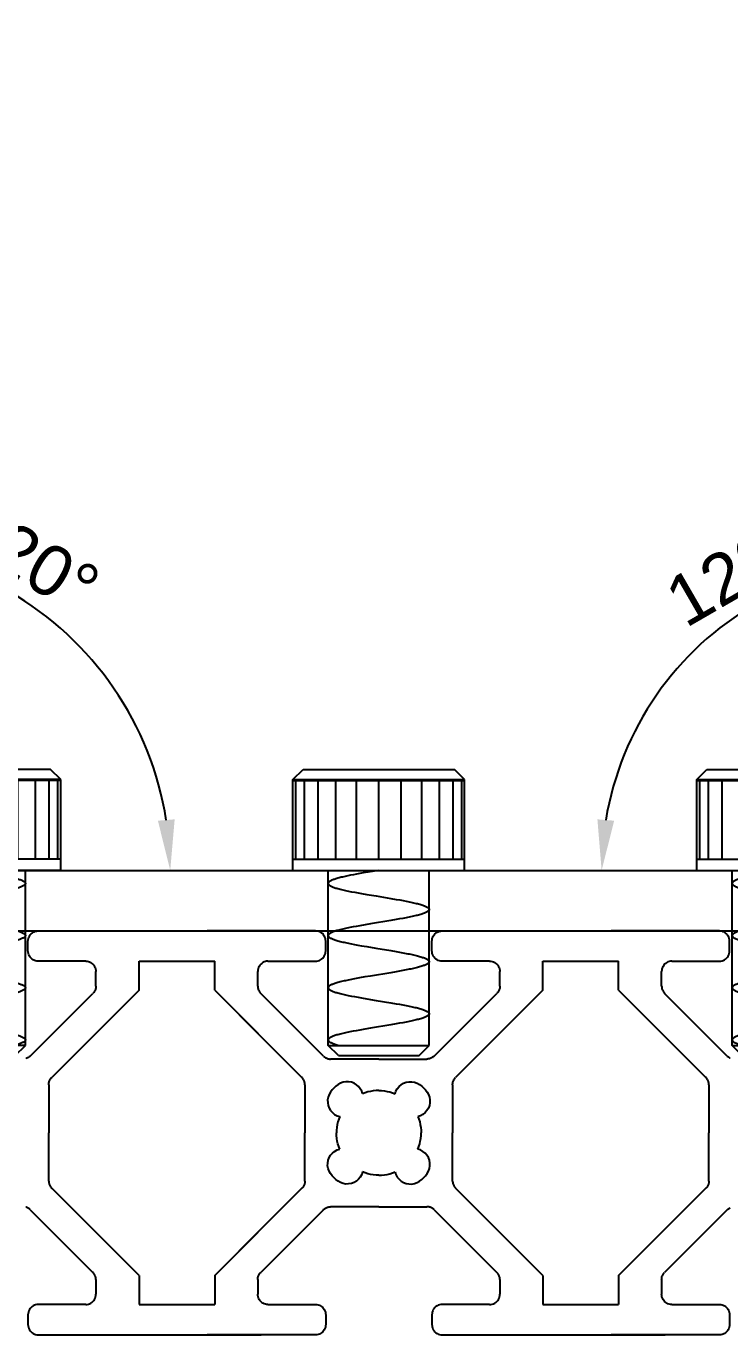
# Model space of a CAD drawing. Header units: millimetres. Extents: x 278 to 1158, y 380 to 680.
# Drawn here: x 894.9 to 929.8, y 573.2 to 638 of the extents above; entities that cross this region are included whole.
import ezdxf

# ---------------------------------------------------------------- set-up
doc = ezdxf.new("R2010")
doc.units = ezdxf.units.MM
doc.layers.add('outline', color=6, linetype='Continuous')
doc.layers.add('paliglinija', color=3, linetype='Continuous')
doc.styles.get("Standard").update_dxf_attribs({"font": 'Arial.ttf'})
doc.dimstyles.new('ISO-25', dxfattribs={"dimtxt": 2.5, "dimasz": 2.5, "dimexe": 1.25, "dimexo": 0.625, "dimtad": 1, "dimtxsty": 'Standard', "dimcen": 2.5, "dimadec": 0, "dimazin": 0, "dimtfac": 1, "dimtmove": 0, "dimatfit": 3, "dimfxl": 1, "dimarcsym": 0})

# ---------------------------------------------------------------- blocks, each defined once
blk = doc.blocks.new('m5_bolt')
for p, q in [((1149.36, 435.005), (1149.86, 435.505)), ((1157.36, 435.505), (1149.86, 435.505)), ((1157.86, 435.005), (1157.36, 435.505)), ((1157.86, 435.005), (1149.36, 435.005)), ((1149.36, 430.505), (1149.36, 435.005)), ((1157.86, 430.505), (1157.86, 435.005)), ((1157.86, 430.505), (1149.36, 430.505)), ((1151.11, 421.839), (1151.11, 430.505)), ((1156.11, 421.839), (1156.11, 430.505)), ((1151.61, 421.339), (1151.11, 421.839)), ((1156.11, 421.839), (1151.11, 421.839)), ((1155.61, 421.339), (1151.61, 421.339)), ((1155.61, 421.339), (1156.11, 421.839))]:
    blk.add_line(p, q)
at = {"color": 40}
for p, q in [((1157.86, 434.955), (1149.36, 434.955)), ((1149.505, 431.055), (1149.505, 434.955)), ((1149.93, 431.055), (1149.93, 434.955)), ((1150.605, 431.055), (1150.605, 434.955)), ((1151.485, 431.055), (1151.485, 434.955)), ((1152.51, 431.055), (1152.51, 434.955)), ((1153.61, 431.055), (1153.61, 434.955)), ((1154.71, 431.055), (1154.71, 434.955)), ((1155.735, 431.055), (1155.735, 434.955)), ((1156.615, 431.055), (1156.615, 434.955)), ((1157.291, 431.055), (1157.291, 434.955)), ((1157.715, 431.055), (1157.715, 434.955)), ((1157.86, 431.055), (1149.36, 431.055)), ((1153.61, 430.505), (1154.131, 430.419)), ((1154.131, 430.419), (1154.383, 430.376)), ((1154.383, 430.376), (1154.547, 430.347)), ((1154.547, 430.347), (1154.706, 430.319)), ((1154.706, 430.319), (1154.859, 430.29)), ((1152.41, 429.008), (1152.251, 428.977)), ((1152.575, 429.038), (1152.41, 429.008)), ((1152.746, 429.069), (1152.575, 429.038)), ((1153.012, 429.114), (1152.746, 429.069)), ((1154.467, 429.358), (1154.204, 429.312)), ((1154.637, 429.388), (1154.467, 429.358)), ((1154.802, 429.418), (1154.637, 429.388)), ((1154.961, 429.448), (1154.802, 429.418)), ((1152.416, 428.127), (1152.581, 428.097)), ((1152.581, 428.097), (1152.751, 428.066)), ((1152.751, 428.066), (1153.015, 428.021)), ((1153.015, 428.021), (1154.023, 427.854)), ((1154.023, 427.854), (1154.293, 427.808)), ((1154.293, 427.808), (1154.555, 427.763)), ((1154.555, 427.763), (1154.723, 427.732)), ((1152.413, 426.425), (1152.253, 426.395)), ((1152.579, 426.456), (1152.413, 426.425)), ((1152.75, 426.486), (1152.579, 426.456)), ((1153.016, 426.532), (1152.75, 426.486)), ((1154.472, 426.775), (1154.207, 426.73)), ((1154.642, 426.806), (1154.472, 426.775)), ((1154.808, 426.836), (1154.642, 426.806)), ((1154.966, 426.866), (1154.808, 426.836)), ((1152.413, 425.544), (1152.578, 425.514)), ((1152.578, 425.514), (1152.749, 425.484)), ((1152.749, 425.484), (1153.013, 425.438)), ((1153.013, 425.438), (1154.026, 425.27)), ((1154.026, 425.27), (1154.297, 425.225)), ((1154.297, 425.225), (1154.561, 425.179)), ((1154.561, 425.179), (1154.729, 425.148)), ((1152.414, 423.842), (1152.255, 423.812)), ((1152.58, 423.873), (1152.414, 423.842)), ((1152.75, 423.903), (1152.58, 423.873)), ((1153.014, 423.948), (1152.75, 423.903)), ((1153.744, 424.069), (1153.014, 423.948)), ((1154.201, 424.145), (1153.744, 424.069)), ((1154.467, 424.191), (1154.201, 424.145)), ((1154.639, 424.222), (1154.467, 424.191)), ((1154.806, 424.252), (1154.639, 424.222)), ((1154.966, 424.283), (1154.806, 424.252)), ((1152.413, 422.961), (1152.579, 422.931)), ((1152.579, 422.931), (1152.75, 422.9)), ((1152.75, 422.9), (1153.016, 422.854)), ((1153.016, 422.854), (1154.024, 422.687)), ((1154.024, 422.687), (1154.294, 422.642)), ((1154.294, 422.642), (1154.556, 422.596)), ((1154.556, 422.596), (1154.724, 422.566))]:
    blk.add_line(p, q, dxfattribs=at)
for points in [[(1154.859, 430.29), (1155.007, 430.262), (1155.078, 430.247), (1155.148, 430.233), (1155.215, 430.219), (1155.281, 430.204), (1155.345, 430.19), (1155.407, 430.176), (1155.467, 430.161), (1155.524, 430.147), (1155.58, 430.132), (1155.632, 430.118), (1155.683, 430.104), (1155.73, 430.089), (1155.775, 430.075), (1155.818, 430.06), (1155.857, 430.046), (1155.894, 430.032), (1155.928, 430.017), (1155.96, 430.003), (1155.988, 429.989), (1156.013, 429.974), (1156.036, 429.96), (1156.056, 429.946), (1156.072, 429.931), (1156.086, 429.917), (1156.097, 429.903), (1156.104, 429.888), (1156.109, 429.874), (1156.11, 429.86)], [(1156.11, 429.86), (1156.109, 429.844), (1156.103, 429.829), (1156.095, 429.814), (1156.083, 429.799), (1156.068, 429.784), (1156.049, 429.768), (1156.027, 429.753), (1156.002, 429.738), (1155.973, 429.723), (1155.942, 429.708), (1155.906, 429.692), (1155.868, 429.677), (1155.827, 429.662), (1155.782, 429.647), (1155.735, 429.631), (1155.685, 429.616), (1155.631, 429.601), (1155.575, 429.586), (1155.517, 429.57), (1155.455, 429.555), (1155.391, 429.54), (1155.325, 429.525), (1155.257, 429.509), (1155.186, 429.494), (1155.113, 429.479), (1155.038, 429.464), (1154.961, 429.448)], [(1154.204, 429.312), (1153.748, 429.236), (1153.012, 429.114)], [(1152.251, 428.977), (1152.175, 428.962), (1152.1, 428.947), (1152.028, 428.932), (1151.958, 428.917), (1151.89, 428.902), (1151.824, 428.886), (1151.761, 428.871), (1151.7, 428.856), (1151.642, 428.841), (1151.586, 428.826), (1151.533, 428.811), (1151.484, 428.795), (1151.437, 428.78), (1151.392, 428.765), (1151.351, 428.75), (1151.313, 428.735), (1151.279, 428.72), (1151.247, 428.704), (1151.218, 428.689), (1151.193, 428.674), (1151.171, 428.659), (1151.153, 428.644), (1151.137, 428.629), (1151.126, 428.613), (1151.117, 428.598), (1151.112, 428.583), (1151.11, 428.568)], [(1151.11, 428.568), (1151.112, 428.553), (1151.117, 428.538), (1151.125, 428.523), (1151.137, 428.508), (1151.152, 428.492), (1151.171, 428.477), (1151.193, 428.462), (1151.219, 428.447), (1151.247, 428.431), (1151.279, 428.416), (1151.315, 428.401), (1151.353, 428.385), (1151.394, 428.37), (1151.439, 428.355), (1151.486, 428.339), (1151.537, 428.324), (1151.59, 428.309), (1151.646, 428.294), (1151.705, 428.278), (1151.767, 428.263), (1151.83, 428.248), (1151.896, 428.233), (1151.965, 428.217), (1152.035, 428.202), (1152.108, 428.187), (1152.182, 428.172), (1152.259, 428.157), (1152.416, 428.127)], [(1154.723, 427.732), (1154.885, 427.702), (1154.963, 427.687), (1155.04, 427.672), (1155.115, 427.657), (1155.187, 427.641), (1155.258, 427.626), (1155.327, 427.611), (1155.393, 427.596), (1155.456, 427.581), (1155.517, 427.565), (1155.576, 427.55), (1155.632, 427.535), (1155.685, 427.52), (1155.735, 427.505), (1155.782, 427.489), (1155.826, 427.474), (1155.867, 427.459), (1155.905, 427.444), (1155.94, 427.429), (1155.972, 427.414), (1156.001, 427.398), (1156.026, 427.383), (1156.049, 427.368), (1156.067, 427.353), (1156.083, 427.337), (1156.095, 427.322), (1156.103, 427.307), (1156.109, 427.292), (1156.11, 427.276)], [(1156.11, 427.276), (1156.109, 427.261), (1156.103, 427.246), (1156.095, 427.231), (1156.083, 427.216), (1156.068, 427.2), (1156.049, 427.185), (1156.027, 427.17), (1156.002, 427.155), (1155.974, 427.14), (1155.942, 427.125), (1155.907, 427.11), (1155.869, 427.094), (1155.828, 427.079), (1155.784, 427.064), (1155.736, 427.049), (1155.686, 427.033), (1155.633, 427.018), (1155.578, 427.003), (1155.519, 426.988), (1155.458, 426.973), (1155.395, 426.957), (1155.329, 426.942), (1155.26, 426.927), (1155.19, 426.912), (1155.117, 426.897), (1155.043, 426.881), (1154.966, 426.866)], [(1152.253, 426.395), (1152.176, 426.379), (1152.102, 426.364), (1152.029, 426.349), (1151.959, 426.334), (1151.89, 426.319), (1151.825, 426.304), (1151.762, 426.288), (1151.701, 426.273), (1151.643, 426.258), (1151.588, 426.243), (1151.536, 426.228), (1151.486, 426.213), (1151.439, 426.198), (1151.395, 426.183), (1151.353, 426.168), (1151.315, 426.152), (1151.28, 426.137), (1151.248, 426.122), (1151.219, 426.107), (1151.194, 426.091), (1151.172, 426.076), (1151.153, 426.061), (1151.138, 426.046), (1151.126, 426.03), (1151.117, 426.015), (1151.112, 426), (1151.11, 425.985)], [(1154.207, 426.73), (1153.751, 426.654), (1153.016, 426.532)], [(1151.11, 425.985), (1151.112, 425.97), (1151.117, 425.954), (1151.126, 425.939), (1151.138, 425.924), (1151.153, 425.909), (1151.172, 425.893), (1151.194, 425.878), (1151.219, 425.863), (1151.248, 425.848), (1151.279, 425.833), (1151.314, 425.818), (1151.352, 425.802), (1151.393, 425.787), (1151.438, 425.772), (1151.485, 425.757), (1151.535, 425.742), (1151.588, 425.726), (1151.643, 425.711), (1151.701, 425.696), (1151.762, 425.681), (1151.826, 425.666), (1151.892, 425.651), (1151.96, 425.635), (1152.03, 425.62), (1152.103, 425.605), (1152.178, 425.59), (1152.254, 425.575), (1152.413, 425.544)], [(1154.729, 425.148), (1154.892, 425.118), (1154.97, 425.103), (1155.046, 425.087), (1155.121, 425.072), (1155.193, 425.057), (1155.263, 425.042), (1155.331, 425.027), (1155.396, 425.012), (1155.459, 424.997), (1155.52, 424.982), (1155.578, 424.967), (1155.633, 424.951), (1155.686, 424.936), (1155.736, 424.921), (1155.783, 424.906), (1155.827, 424.891), (1155.868, 424.875), (1155.907, 424.86), (1155.942, 424.845), (1155.973, 424.83), (1156.002, 424.815), (1156.027, 424.799), (1156.049, 424.784), (1156.068, 424.769), (1156.083, 424.754), (1156.095, 424.739), (1156.103, 424.724), (1156.109, 424.708), (1156.11, 424.693)], [(1156.11, 424.693), (1156.109, 424.678), (1156.103, 424.663), (1156.095, 424.648), (1156.083, 424.633), (1156.068, 424.617), (1156.049, 424.602), (1156.027, 424.587), (1156.002, 424.572), (1155.973, 424.557), (1155.942, 424.541), (1155.907, 424.526), (1155.869, 424.511), (1155.828, 424.496), (1155.783, 424.481), (1155.736, 424.465), (1155.687, 424.45), (1155.634, 424.435), (1155.579, 424.42), (1155.521, 424.405), (1155.46, 424.39), (1155.397, 424.375), (1155.331, 424.359), (1155.262, 424.344), (1155.192, 424.329), (1155.119, 424.314), (1155.043, 424.298), (1154.966, 424.283)], [(1152.255, 423.812), (1152.179, 423.797), (1152.104, 423.782), (1152.031, 423.766), (1151.961, 423.751), (1151.892, 423.736), (1151.826, 423.721), (1151.763, 423.706), (1151.702, 423.69), (1151.644, 423.675), (1151.588, 423.66), (1151.535, 423.645), (1151.485, 423.63), (1151.438, 423.614), (1151.394, 423.599), (1151.352, 423.584), (1151.314, 423.569), (1151.279, 423.554), (1151.248, 423.538), (1151.219, 423.523), (1151.194, 423.508), (1151.172, 423.493), (1151.153, 423.478), (1151.138, 423.463), (1151.126, 423.447), (1151.117, 423.432), (1151.112, 423.417), (1151.11, 423.402)], [(1151.11, 423.402), (1151.112, 423.386), (1151.117, 423.371), (1151.126, 423.356), (1151.137, 423.341), (1151.153, 423.326), (1151.171, 423.311), (1151.193, 423.295), (1151.218, 423.28), (1151.247, 423.265), (1151.279, 423.25), (1151.314, 423.235), (1151.352, 423.219), (1151.393, 423.204), (1151.438, 423.189), (1151.485, 423.174), (1151.535, 423.158), (1151.588, 423.143), (1151.644, 423.128), (1151.703, 423.113), (1151.764, 423.097), (1151.827, 423.082), (1151.893, 423.067), (1151.961, 423.052), (1152.032, 423.037), (1152.104, 423.022), (1152.178, 423.007), (1152.255, 422.991), (1152.413, 422.961)], [(1154.724, 422.566), (1154.886, 422.536), (1154.964, 422.521), (1155.041, 422.505), (1155.116, 422.49), (1155.188, 422.475), (1155.259, 422.46), (1155.328, 422.444), (1155.394, 422.429), (1155.458, 422.414), (1155.519, 422.399), (1155.578, 422.383), (1155.633, 422.368), (1155.687, 422.353), (1155.737, 422.338), (1155.784, 422.322), (1155.828, 422.307), (1155.87, 422.292), (1155.908, 422.277), (1155.943, 422.261), (1155.974, 422.246), (1156.003, 422.231), (1156.028, 422.216), (1156.05, 422.201), (1156.068, 422.185), (1156.084, 422.17), (1156.095, 422.155), (1156.104, 422.14), (1156.109, 422.125), (1156.11, 422.11)], [(1156.11, 422.11), (1156.109, 422.095), (1156.104, 422.08), (1156.095, 422.065), (1156.083, 422.049), (1156.068, 422.034), (1156.049, 422.019), (1156.027, 422.004), (1156.002, 421.989), (1155.973, 421.973), (1155.941, 421.958), (1155.906, 421.943), (1155.868, 421.928), (1155.827, 421.912), (1155.782, 421.897), (1155.735, 421.882), (1155.685, 421.867), (1155.631, 421.851), (1155.588, 421.839)]]:
    blk.add_lwpolyline(points, dxfattribs=at)
blk = doc.blocks.new('*D18')
at = {"layer": 'Defpoints', "color": 0, "transparency": 16777216}
for p in [(962.777, 638.039), (935.998, 611.24), (939.509, 597.738), (887.839, 596.238), (936.911, 596.238)]:
    blk.add_point(p, dxfattribs=at)
at = {"layer": 'paliglinija', "color": 0, "lineweight": -2, "transparency": 16777216}
blk.add_arc((938.643, 596.238), 15.234, 69.41326, 170.58674, dxfattribs=at)
at = {"layer": 'paliglinija', "color": 0, "transparency": 16777216}
for points in [[(944.178, 610.876), (943.822, 610.122), (946.26, 609.431)], [(924.03, 598.695), (923.199, 598.764), (923.409, 596.238)]]:
    blk.add_solid(points, dxfattribs=at)
at = {"layer": 'paliglinija', "color": 0, "transparency": 16777216, "insert": (930.074, 611.08), "char_height": 2.5, "attachment_point": 5, "rotation": 30}
blk.add_mtext('120°', dxfattribs=at)
blk = doc.blocks.new('*D19')
at = {"layer": 'Defpoints', "color": 0, "transparency": 16777216}
for p in [(861.973, 638.039), (898.319, 606.484), (885.241, 597.738), (887.839, 596.238), (936.911, 596.238)]:
    blk.add_point(p, dxfattribs=at)
at = {"layer": 'paliglinija', "color": 0, "lineweight": -2, "transparency": 16777216}
blk.add_arc((886.107, 596.238), 15.941, 8.99487, 111.00513, dxfattribs=at)
at = {"layer": 'paliglinija', "color": 0, "transparency": 16777216}
for points in [[(880.572, 610.743), (880.214, 611.496), (878.137, 610.043)], [(902.267, 598.763), (901.437, 598.697), (902.048, 596.238)]]:
    blk.add_solid(points, dxfattribs=at)
at = {"layer": 'paliglinija', "color": 0, "transparency": 16777216, "insert": (895.03, 611.692), "char_height": 2.5, "attachment_point": 5, "rotation": 330}
blk.add_mtext('120°', dxfattribs=at)
blk = doc.blocks.new('20x60')
for p, q in [((927.074, 684.947), (927.14, 684.951)), ((927.14, 684.951), (932.502, 684.951)), ((929.821, 684.951), (938.183, 684.951)), ((940.864, 684.951), (935.502, 684.951)), ((940.93, 684.947), (940.864, 684.951)), ((947.074, 684.947), (947.14, 684.951)), ((947.14, 684.951), (952.502, 684.951)), ((949.821, 684.951), (958.183, 684.951)), ((960.864, 684.951), (955.502, 684.951)), ((960.93, 684.947), (960.864, 684.951)), ((926.632, 684.443), (926.637, 684.51)), ((926.632, 683.959), (926.632, 684.443)), ((926.637, 684.51), (926.649, 684.575)), ((926.649, 684.575), (926.671, 684.638)), ((926.671, 684.638), (926.7, 684.697)), ((926.7, 684.697), (926.737, 684.752)), ((926.737, 684.752), (926.781, 684.802)), ((926.781, 684.802), (926.831, 684.846)), ((926.831, 684.846), (926.886, 684.883)), ((926.886, 684.883), (926.946, 684.913)), ((926.946, 684.913), (927.009, 684.934)), ((927.009, 684.934), (927.074, 684.947)), ((940.996, 684.934), (940.93, 684.947)), ((941.059, 684.913), (940.996, 684.934)), ((941.118, 684.883), (941.059, 684.913)), ((941.173, 684.846), (941.118, 684.883)), ((941.223, 684.802), (941.173, 684.846)), ((941.267, 684.752), (941.223, 684.802)), ((941.304, 684.697), (941.267, 684.752)), ((941.334, 684.638), (941.304, 684.697)), ((941.355, 684.575), (941.334, 684.638)), ((941.368, 684.51), (941.355, 684.575)), ((941.372, 684.443), (941.368, 684.51)), ((941.372, 683.959), (941.372, 684.443)), ((946.632, 684.443), (946.637, 684.51)), ((946.632, 683.959), (946.632, 684.443)), ((946.637, 684.51), (946.649, 684.575)), ((946.649, 684.575), (946.671, 684.638)), ((946.671, 684.638), (946.7, 684.697)), ((946.7, 684.697), (946.737, 684.752)), ((946.737, 684.752), (946.781, 684.802)), ((946.781, 684.802), (946.831, 684.846)), ((946.831, 684.846), (946.886, 684.883)), ((946.886, 684.883), (946.946, 684.913)), ((946.946, 684.913), (947.009, 684.934)), ((947.009, 684.934), (947.074, 684.947)), ((960.996, 684.934), (960.93, 684.947)), ((961.059, 684.913), (960.996, 684.934)), ((961.118, 684.883), (961.059, 684.913)), ((961.173, 684.846), (961.118, 684.883)), ((961.223, 684.802), (961.173, 684.846)), ((961.267, 684.752), (961.223, 684.802)), ((961.304, 684.697), (961.267, 684.752)), ((961.334, 684.638), (961.304, 684.697)), ((961.355, 684.575), (961.334, 684.638)), ((961.368, 684.51), (961.355, 684.575)), ((961.372, 684.443), (961.368, 684.51)), ((961.372, 683.959), (961.372, 684.443)), ((926.637, 683.893), (926.632, 683.959)), ((926.649, 683.828), (926.637, 683.893)), ((926.671, 683.765), (926.649, 683.828)), ((926.7, 683.705), (926.671, 683.765)), ((926.737, 683.65), (926.7, 683.705)), ((941.267, 683.65), (941.304, 683.705)), ((941.304, 683.705), (941.334, 683.765)), ((941.334, 683.765), (941.355, 683.828)), ((941.355, 683.828), (941.368, 683.893)), ((941.368, 683.893), (941.372, 683.959)), ((946.637, 683.893), (946.632, 683.959)), ((946.649, 683.828), (946.637, 683.893)), ((946.671, 683.765), (946.649, 683.828)), ((946.7, 683.705), (946.671, 683.765)), ((946.737, 683.65), (946.7, 683.705)), ((961.267, 683.65), (961.304, 683.705)), ((961.304, 683.705), (961.334, 683.765)), ((961.334, 683.765), (961.355, 683.828)), ((961.355, 683.828), (961.368, 683.893)), ((961.368, 683.893), (961.372, 683.959)), ((926.781, 683.6), (926.737, 683.65)), ((926.831, 683.556), (926.781, 683.6)), ((926.886, 683.519), (926.831, 683.556)), ((926.946, 683.49), (926.886, 683.519)), ((927.009, 683.469), (926.946, 683.49)), ((927.074, 683.456), (927.009, 683.469)), ((927.14, 683.451), (927.074, 683.456)), ((929.489, 683.451), (927.14, 683.451)), ((929.489, 683.451), (929.555, 683.447)), ((929.555, 683.447), (929.621, 683.434)), ((929.621, 683.434), (929.684, 683.413)), ((929.684, 683.413), (929.743, 683.383)), ((929.743, 683.383), (929.798, 683.346)), ((929.798, 683.346), (929.848, 683.302)), ((929.848, 683.302), (929.892, 683.252)), ((929.892, 683.252), (929.929, 683.197)), ((929.929, 683.197), (929.959, 683.138)), ((929.959, 683.138), (929.98, 683.075)), ((929.98, 683.075), (929.993, 683.01)), ((929.993, 683.01), (929.997, 682.943)), ((932.129, 682.017), (932.129, 683.451)), ((932.129, 683.451), (935.876, 683.451)), ((935.876, 682.017), (935.876, 683.451)), ((938.012, 683.01), (938.007, 682.943)), ((938.024, 683.075), (938.012, 683.01)), ((938.046, 683.138), (938.024, 683.075)), ((938.075, 683.197), (938.046, 683.138)), ((938.112, 683.252), (938.075, 683.197)), ((938.156, 683.302), (938.112, 683.252)), ((938.206, 683.346), (938.156, 683.302)), ((938.261, 683.383), (938.206, 683.346)), ((938.321, 683.413), (938.261, 683.383)), ((938.384, 683.434), (938.321, 683.413)), ((938.449, 683.447), (938.384, 683.434)), ((938.515, 683.451), (938.449, 683.447)), ((938.515, 683.451), (940.864, 683.451)), ((940.864, 683.451), (940.93, 683.456)), ((940.93, 683.456), (940.996, 683.469)), ((940.996, 683.469), (941.059, 683.49)), ((941.059, 683.49), (941.118, 683.519)), ((941.118, 683.519), (941.173, 683.556)), ((941.173, 683.556), (941.223, 683.6)), ((941.223, 683.6), (941.267, 683.65)), ((946.781, 683.6), (946.737, 683.65)), ((946.831, 683.556), (946.781, 683.6)), ((946.886, 683.519), (946.831, 683.556)), ((946.946, 683.49), (946.886, 683.519)), ((947.009, 683.469), (946.946, 683.49)), ((947.074, 683.456), (947.009, 683.469)), ((947.14, 683.451), (947.074, 683.456)), ((949.489, 683.451), (947.14, 683.451)), ((949.489, 683.451), (949.555, 683.447)), ((949.555, 683.447), (949.621, 683.434)), ((949.621, 683.434), (949.684, 683.413)), ((949.684, 683.413), (949.743, 683.383)), ((949.743, 683.383), (949.798, 683.346)), ((949.798, 683.346), (949.848, 683.302)), ((949.848, 683.302), (949.892, 683.252)), ((949.892, 683.252), (949.929, 683.197)), ((949.929, 683.197), (949.959, 683.138)), ((949.959, 683.138), (949.98, 683.075)), ((949.98, 683.075), (949.993, 683.01)), ((949.993, 683.01), (949.997, 682.943)), ((952.129, 682.017), (952.129, 683.451)), ((952.129, 683.451), (955.876, 683.451)), ((955.876, 682.017), (955.876, 683.451)), ((958.012, 683.01), (958.007, 682.943)), ((958.024, 683.075), (958.012, 683.01)), ((958.046, 683.138), (958.024, 683.075)), ((958.075, 683.197), (958.046, 683.138)), ((958.112, 683.252), (958.075, 683.197)), ((958.156, 683.302), (958.112, 683.252)), ((958.206, 683.346), (958.156, 683.302)), ((958.261, 683.383), (958.206, 683.346)), ((958.321, 683.413), (958.261, 683.383)), ((958.384, 683.434), (958.321, 683.413)), ((958.449, 683.447), (958.384, 683.434)), ((958.515, 683.451), (958.449, 683.447)), ((958.515, 683.451), (960.864, 683.451)), ((960.864, 683.451), (960.93, 683.456)), ((960.93, 683.456), (960.996, 683.469)), ((960.996, 683.469), (961.059, 683.49)), ((961.059, 683.49), (961.118, 683.519)), ((961.118, 683.519), (961.173, 683.556)), ((961.173, 683.556), (961.223, 683.6)), ((961.223, 683.6), (961.267, 683.65)), ((929.997, 682.217), (929.997, 682.943)), ((938.007, 682.217), (938.007, 682.943)), ((949.997, 682.217), (949.997, 682.943)), ((958.007, 682.217), (958.007, 682.943)), ((926.745, 678.755), (929.848, 681.858)), ((932.129, 682.017), (927.806, 677.694)), ((929.871, 681.882), (929.848, 681.858)), ((929.892, 681.908), (929.871, 681.882)), ((929.912, 681.935), (929.892, 681.908)), ((929.929, 681.963), (929.912, 681.935)), ((929.945, 681.993), (929.929, 681.963)), ((929.959, 682.023), (929.945, 681.993)), ((929.97, 682.054), (929.959, 682.023)), ((929.98, 682.086), (929.97, 682.054)), ((929.987, 682.118), (929.98, 682.086)), ((929.993, 682.151), (929.987, 682.118)), ((929.996, 682.184), (929.993, 682.151)), ((929.997, 682.217), (929.996, 682.184)), ((935.876, 682.017), (940.198, 677.694)), ((938.007, 682.217), (938.008, 682.184)), ((938.008, 682.184), (938.012, 682.151)), ((938.012, 682.151), (938.017, 682.118)), ((938.017, 682.118), (938.024, 682.086)), ((938.024, 682.086), (938.034, 682.054)), ((938.034, 682.054), (938.046, 682.023)), ((938.046, 682.023), (938.06, 681.993)), ((938.06, 681.993), (938.075, 681.963)), ((938.075, 681.963), (938.093, 681.935)), ((938.093, 681.935), (938.112, 681.908)), ((938.112, 681.908), (938.133, 681.882)), ((938.133, 681.882), (938.156, 681.858)), ((941.259, 678.755), (938.156, 681.858)), ((946.745, 678.755), (949.848, 681.858)), ((952.129, 682.017), (947.806, 677.694)), ((949.871, 681.882), (949.848, 681.858)), ((949.892, 681.908), (949.871, 681.882)), ((949.912, 681.935), (949.892, 681.908)), ((949.929, 681.963), (949.912, 681.935)), ((949.945, 681.993), (949.929, 681.963)), ((949.959, 682.023), (949.945, 681.993)), ((949.97, 682.054), (949.959, 682.023)), ((949.98, 682.086), (949.97, 682.054)), ((949.987, 682.118), (949.98, 682.086)), ((949.993, 682.151), (949.987, 682.118)), ((949.996, 682.184), (949.993, 682.151)), ((949.997, 682.217), (949.996, 682.184)), ((955.876, 682.017), (960.198, 677.694)), ((958.007, 682.217), (958.008, 682.184)), ((958.008, 682.184), (958.012, 682.151)), ((958.012, 682.151), (958.017, 682.118)), ((958.017, 682.118), (958.024, 682.086)), ((958.024, 682.086), (958.034, 682.054)), ((958.034, 682.054), (958.046, 682.023)), ((958.046, 682.023), (958.06, 681.993)), ((958.06, 681.993), (958.075, 681.963)), ((958.075, 681.963), (958.093, 681.935)), ((958.093, 681.935), (958.112, 681.908)), ((958.112, 681.908), (958.133, 681.882)), ((958.133, 681.882), (958.156, 681.858)), ((961.259, 678.755), (958.156, 681.858)), ((937.095, 680.797), (940.198, 677.694)), ((950.909, 680.797), (947.806, 677.694)), ((957.095, 680.797), (960.198, 677.694)), ((926.549, 678.633), (926.518, 678.624)), ((926.58, 678.645), (926.549, 678.633)), ((926.611, 678.659), (926.58, 678.645)), ((926.64, 678.674), (926.611, 678.659)), ((926.668, 678.692), (926.64, 678.674)), ((926.695, 678.711), (926.668, 678.692)), ((926.721, 678.732), (926.695, 678.711)), ((926.745, 678.755), (926.721, 678.732)), ((941.259, 678.755), (941.283, 678.732)), ((941.283, 678.732), (941.309, 678.711)), ((941.309, 678.711), (941.336, 678.692)), ((941.336, 678.692), (941.364, 678.674)), ((941.364, 678.674), (941.394, 678.659)), ((941.394, 678.659), (941.424, 678.645)), ((941.424, 678.645), (941.455, 678.633)), ((941.455, 678.633), (941.487, 678.624)), ((941.487, 678.624), (941.519, 678.616)), ((941.519, 678.616), (941.552, 678.611)), ((941.552, 678.611), (941.585, 678.607)), ((941.585, 678.607), (941.618, 678.606)), ((944.002, 678.606), (941.618, 678.606)), ((944.002, 678.606), (946.386, 678.606)), ((946.419, 678.607), (946.386, 678.606)), ((946.452, 678.611), (946.419, 678.607)), ((946.485, 678.616), (946.452, 678.611)), ((946.518, 678.624), (946.485, 678.616)), ((946.549, 678.633), (946.518, 678.624)), ((946.58, 678.645), (946.549, 678.633)), ((946.611, 678.659), (946.58, 678.645)), ((946.64, 678.674), (946.611, 678.659)), ((946.668, 678.692), (946.64, 678.674)), ((946.695, 678.711), (946.668, 678.692)), ((946.721, 678.732), (946.695, 678.711)), ((946.745, 678.755), (946.721, 678.732)), ((961.259, 678.755), (961.283, 678.732)), ((961.283, 678.732), (961.309, 678.711)), ((961.309, 678.711), (961.336, 678.692)), ((961.336, 678.692), (961.364, 678.674)), ((961.364, 678.674), (961.394, 678.659)), ((927.657, 677.335), (927.658, 677.368)), ((927.657, 677.335), (927.657, 674.951)), ((927.658, 677.368), (927.662, 677.401)), ((927.662, 677.401), (927.667, 677.434)), ((927.667, 677.434), (927.674, 677.467)), ((927.674, 677.467), (927.684, 677.498)), ((927.684, 677.498), (927.696, 677.53)), ((927.696, 677.53), (927.71, 677.56)), ((927.71, 677.56), (927.725, 677.589)), ((927.725, 677.589), (927.743, 677.617)), ((927.743, 677.617), (927.762, 677.644)), ((927.762, 677.644), (927.783, 677.67)), ((927.783, 677.67), (927.806, 677.694)), ((940.221, 677.67), (940.198, 677.694)), ((940.242, 677.644), (940.221, 677.67)), ((940.262, 677.617), (940.242, 677.644)), ((940.279, 677.589), (940.262, 677.617)), ((940.295, 677.56), (940.279, 677.589)), ((940.309, 677.53), (940.295, 677.56)), ((940.32, 677.498), (940.309, 677.53)), ((940.33, 677.467), (940.32, 677.498)), ((940.337, 677.434), (940.33, 677.467)), ((940.343, 677.401), (940.337, 677.434)), ((940.346, 677.368), (940.343, 677.401)), ((940.347, 677.335), (940.346, 677.368)), ((940.347, 677.335), (940.347, 674.951)), ((941.877, 677.256), (941.698, 677.076)), ((941.984, 677.345), (941.877, 677.256)), ((942.104, 677.414), (941.984, 677.345)), ((942.234, 677.461), (942.104, 677.414)), ((942.371, 677.484), (942.234, 677.461)), ((942.509, 677.483), (942.371, 677.484)), ((942.646, 677.457), (942.509, 677.483)), ((942.775, 677.408), (942.646, 677.457)), ((942.894, 677.337), (942.775, 677.408)), ((942.999, 677.247), (942.894, 677.337)), ((943.087, 677.139), (942.999, 677.247)), ((944.918, 677.139), (945.005, 677.247)), ((945.005, 677.247), (945.11, 677.337)), ((945.11, 677.337), (945.229, 677.408)), ((945.229, 677.408), (945.359, 677.457)), ((945.359, 677.457), (945.495, 677.483)), ((945.495, 677.483), (945.633, 677.484)), ((945.633, 677.484), (945.77, 677.461)), ((945.77, 677.461), (945.901, 677.414)), ((945.901, 677.414), (946.021, 677.345)), ((946.021, 677.345), (946.127, 677.256)), ((946.127, 677.256), (946.307, 677.076)), ((947.657, 677.335), (947.658, 677.368)), ((947.657, 677.335), (947.657, 674.951)), ((947.658, 677.368), (947.662, 677.401)), ((947.662, 677.401), (947.667, 677.434)), ((947.667, 677.434), (947.674, 677.467)), ((947.674, 677.467), (947.684, 677.498)), ((947.684, 677.498), (947.696, 677.53)), ((947.696, 677.53), (947.71, 677.56)), ((947.71, 677.56), (947.725, 677.589)), ((947.725, 677.589), (947.743, 677.617)), ((947.743, 677.617), (947.762, 677.644)), ((947.762, 677.644), (947.783, 677.67)), ((947.783, 677.67), (947.806, 677.694)), ((960.221, 677.67), (960.198, 677.694)), ((960.242, 677.644), (960.221, 677.67)), ((960.262, 677.617), (960.242, 677.644)), ((960.279, 677.589), (960.262, 677.617)), ((960.295, 677.56), (960.279, 677.589)), ((960.309, 677.53), (960.295, 677.56)), ((960.32, 677.498), (960.309, 677.53)), ((960.33, 677.467), (960.32, 677.498)), ((960.337, 677.434), (960.33, 677.467)), ((960.343, 677.401), (960.337, 677.434)), ((960.346, 677.368), (960.343, 677.401)), ((960.347, 677.335), (960.346, 677.368)), ((960.347, 677.335), (960.347, 674.951)), ((941.493, 676.719), (941.47, 676.583)), ((941.47, 676.583), (941.471, 676.444)), ((941.54, 676.85), (941.493, 676.719)), ((941.609, 676.97), (941.54, 676.85)), ((941.698, 677.076), (941.609, 676.97)), ((943.154, 677.018), (943.087, 677.139)), ((943.198, 676.886), (943.154, 677.018)), ((943.327, 676.935), (943.198, 676.886)), ((943.458, 676.975), (943.327, 676.935)), ((943.592, 677.006), (943.458, 676.975)), ((943.728, 677.029), (943.592, 677.006)), ((943.865, 677.042), (943.728, 677.029)), ((944.002, 677.047), (943.865, 677.042)), ((944.002, 677.047), (944.14, 677.042)), ((944.14, 677.042), (944.276, 677.029)), ((944.276, 677.029), (944.412, 677.006)), ((944.412, 677.006), (944.546, 676.975)), ((944.546, 676.975), (944.678, 676.935)), ((944.678, 676.935), (944.806, 676.886)), ((944.806, 676.886), (944.851, 677.018)), ((944.851, 677.018), (944.918, 677.139)), ((946.307, 677.076), (946.396, 676.97)), ((946.396, 676.97), (946.465, 676.85)), ((946.465, 676.85), (946.511, 676.719)), ((946.511, 676.719), (946.535, 676.583)), ((946.535, 676.583), (946.534, 676.444)), ((941.471, 676.444), (941.496, 676.308)), ((941.496, 676.308), (941.545, 676.178)), ((941.545, 676.178), (941.616, 676.059)), ((941.616, 676.059), (941.707, 675.954)), ((941.707, 675.954), (941.815, 675.867)), ((946.298, 675.954), (946.19, 675.867)), ((946.388, 676.059), (946.298, 675.954)), ((946.459, 676.178), (946.388, 676.059)), ((946.508, 676.308), (946.459, 676.178)), ((946.534, 676.444), (946.508, 676.308)), ((941.815, 675.867), (941.936, 675.8)), ((941.947, 675.361), (941.925, 675.225)), ((941.936, 675.8), (942.067, 675.755)), ((941.978, 675.495), (941.947, 675.361)), ((942.018, 675.627), (941.978, 675.495)), ((942.067, 675.755), (942.018, 675.627)), ((946.069, 675.8), (945.937, 675.755)), ((945.937, 675.755), (945.986, 675.627)), ((945.986, 675.627), (946.026, 675.495)), ((946.026, 675.495), (946.057, 675.361)), ((946.057, 675.361), (946.08, 675.225)), ((946.19, 675.867), (946.069, 675.8)), ((927.657, 672.567), (927.657, 674.951)), ((940.347, 672.567), (940.347, 674.951)), ((941.911, 675.089), (941.907, 674.951)), ((941.911, 674.814), (941.907, 674.951)), ((941.925, 675.225), (941.911, 675.089)), ((941.925, 674.677), (941.911, 674.814)), ((941.947, 674.541), (941.925, 674.677)), ((946.057, 674.541), (946.08, 674.677)), ((946.08, 675.225), (946.093, 675.089)), ((946.08, 674.677), (946.093, 674.814)), ((946.093, 675.089), (946.098, 674.951)), ((946.093, 674.814), (946.098, 674.951)), ((947.657, 672.567), (947.657, 674.951)), ((960.347, 672.567), (960.347, 674.951)), ((941.616, 673.843), (941.707, 673.948)), ((941.707, 673.948), (941.815, 674.036)), ((941.815, 674.036), (941.936, 674.103)), ((941.936, 674.103), (942.067, 674.147)), ((941.978, 674.407), (941.947, 674.541)), ((942.018, 674.276), (941.978, 674.407)), ((942.067, 674.147), (942.018, 674.276)), ((945.937, 674.147), (945.986, 674.276)), ((946.069, 674.103), (945.937, 674.147)), ((945.986, 674.276), (946.026, 674.407)), ((946.026, 674.407), (946.057, 674.541)), ((946.19, 674.036), (946.069, 674.103)), ((946.298, 673.948), (946.19, 674.036)), ((946.388, 673.843), (946.298, 673.948)), ((941.47, 673.32), (941.471, 673.458)), ((941.493, 673.183), (941.47, 673.32)), ((941.471, 673.458), (941.496, 673.595)), ((941.496, 673.595), (941.545, 673.724)), ((941.545, 673.724), (941.616, 673.843)), ((946.459, 673.724), (946.388, 673.843)), ((946.508, 673.595), (946.459, 673.724)), ((946.534, 673.458), (946.508, 673.595)), ((946.511, 673.183), (946.535, 673.32)), ((946.535, 673.32), (946.534, 673.458)), ((941.54, 673.053), (941.493, 673.183)), ((941.609, 672.933), (941.54, 673.053)), ((941.698, 672.826), (941.609, 672.933)), ((941.877, 672.647), (941.698, 672.826)), ((941.984, 672.558), (941.877, 672.647)), ((942.999, 672.656), (942.894, 672.565)), ((943.087, 672.764), (942.999, 672.656)), ((943.154, 672.885), (943.087, 672.764)), ((943.198, 673.016), (943.154, 672.885)), ((943.327, 672.968), (943.198, 673.016)), ((943.458, 672.927), (943.327, 672.968)), ((943.592, 672.896), (943.458, 672.927)), ((943.728, 672.874), (943.592, 672.896)), ((943.865, 672.86), (943.728, 672.874)), ((944.002, 672.856), (943.865, 672.86)), ((944.002, 672.856), (944.14, 672.86)), ((944.14, 672.86), (944.276, 672.874)), ((944.276, 672.874), (944.412, 672.896)), ((944.412, 672.896), (944.546, 672.927)), ((944.546, 672.927), (944.678, 672.968)), ((944.678, 672.968), (944.806, 673.016)), ((944.806, 673.016), (944.851, 672.885)), ((944.851, 672.885), (944.918, 672.764)), ((944.918, 672.764), (945.005, 672.656)), ((945.005, 672.656), (945.11, 672.565)), ((946.021, 672.558), (946.127, 672.647)), ((946.127, 672.647), (946.307, 672.826)), ((946.307, 672.826), (946.396, 672.933)), ((946.396, 672.933), (946.465, 673.053)), ((946.465, 673.053), (946.511, 673.183)), ((927.657, 672.567), (927.658, 672.534)), ((927.658, 672.534), (927.662, 672.501)), ((927.662, 672.501), (927.667, 672.468)), ((927.667, 672.468), (927.674, 672.436)), ((927.674, 672.436), (927.684, 672.404)), ((927.684, 672.404), (927.696, 672.373)), ((927.696, 672.373), (927.71, 672.343)), ((927.71, 672.343), (927.725, 672.313)), ((927.725, 672.313), (927.743, 672.285)), ((927.743, 672.285), (927.762, 672.258)), ((927.762, 672.258), (927.783, 672.232)), ((927.783, 672.232), (927.806, 672.208)), ((932.129, 667.885), (927.806, 672.208)), ((935.876, 667.885), (940.198, 672.208)), ((937.095, 669.105), (940.198, 672.208)), ((940.221, 672.232), (940.198, 672.208)), ((940.242, 672.258), (940.221, 672.232)), ((940.262, 672.285), (940.242, 672.258)), ((940.279, 672.313), (940.262, 672.285)), ((940.295, 672.343), (940.279, 672.313)), ((940.309, 672.373), (940.295, 672.343)), ((940.32, 672.404), (940.309, 672.373)), ((940.33, 672.436), (940.32, 672.404)), ((940.337, 672.468), (940.33, 672.436)), ((940.343, 672.501), (940.337, 672.468)), ((940.346, 672.534), (940.343, 672.501)), ((940.347, 672.567), (940.346, 672.534)), ((942.104, 672.489), (941.984, 672.558)), ((942.234, 672.442), (942.104, 672.489)), ((942.371, 672.419), (942.234, 672.442)), ((942.509, 672.42), (942.371, 672.419)), ((942.646, 672.445), (942.509, 672.42)), ((942.775, 672.494), (942.646, 672.445)), ((942.894, 672.565), (942.775, 672.494)), ((945.11, 672.565), (945.229, 672.494)), ((945.229, 672.494), (945.359, 672.445)), ((945.359, 672.445), (945.495, 672.42)), ((945.495, 672.42), (945.633, 672.419)), ((945.633, 672.419), (945.77, 672.442)), ((945.77, 672.442), (945.901, 672.489)), ((945.901, 672.489), (946.021, 672.558)), ((947.657, 672.567), (947.658, 672.534)), ((947.658, 672.534), (947.662, 672.501)), ((947.662, 672.501), (947.667, 672.468)), ((947.667, 672.468), (947.674, 672.436)), ((947.674, 672.436), (947.684, 672.404)), ((947.684, 672.404), (947.696, 672.373)), ((947.696, 672.373), (947.71, 672.343)), ((947.71, 672.343), (947.725, 672.313)), ((947.725, 672.313), (947.743, 672.285)), ((947.743, 672.285), (947.762, 672.258)), ((947.762, 672.258), (947.783, 672.232)), ((947.783, 672.232), (947.806, 672.208)), ((950.909, 669.105), (947.806, 672.208)), ((952.129, 667.885), (947.806, 672.208)), ((955.876, 667.885), (960.198, 672.208)), ((957.095, 669.105), (960.198, 672.208)), ((960.221, 672.232), (960.198, 672.208)), ((960.242, 672.258), (960.221, 672.232)), ((960.262, 672.285), (960.242, 672.258)), ((960.279, 672.313), (960.262, 672.285)), ((960.295, 672.343), (960.279, 672.313)), ((960.309, 672.373), (960.295, 672.343)), ((960.32, 672.404), (960.309, 672.373)), ((960.33, 672.436), (960.32, 672.404)), ((960.337, 672.468), (960.33, 672.436)), ((960.343, 672.501), (960.337, 672.468)), ((960.346, 672.534), (960.343, 672.501)), ((960.347, 672.567), (960.346, 672.534)), ((926.549, 671.269), (926.518, 671.279)), ((926.58, 671.258), (926.549, 671.269)), ((926.611, 671.244), (926.58, 671.258)), ((926.64, 671.228), (926.611, 671.244)), ((926.668, 671.211), (926.64, 671.228)), ((926.695, 671.191), (926.668, 671.211)), ((926.721, 671.17), (926.695, 671.191)), ((926.745, 671.147), (926.721, 671.17)), ((926.745, 671.147), (929.848, 668.044)), ((941.259, 671.147), (938.156, 668.044)), ((941.259, 671.147), (941.283, 671.17)), ((941.283, 671.17), (941.309, 671.191)), ((941.309, 671.191), (941.336, 671.211)), ((941.336, 671.211), (941.364, 671.228)), ((941.364, 671.228), (941.394, 671.244)), ((941.394, 671.244), (941.424, 671.258)), ((941.424, 671.258), (941.455, 671.269)), ((941.455, 671.269), (941.487, 671.279)), ((941.487, 671.279), (941.519, 671.286)), ((941.519, 671.286), (941.552, 671.292)), ((941.552, 671.292), (941.585, 671.295)), ((941.585, 671.295), (941.618, 671.296)), ((944.002, 671.296), (941.618, 671.296)), ((944.002, 671.296), (946.386, 671.296)), ((946.419, 671.295), (946.386, 671.296)), ((946.452, 671.292), (946.419, 671.295)), ((946.485, 671.286), (946.452, 671.292)), ((946.518, 671.279), (946.485, 671.286)), ((946.549, 671.269), (946.518, 671.279)), ((946.58, 671.258), (946.549, 671.269)), ((946.611, 671.244), (946.58, 671.258)), ((946.64, 671.228), (946.611, 671.244)), ((946.668, 671.211), (946.64, 671.228)), ((946.695, 671.191), (946.668, 671.211)), ((946.721, 671.17), (946.695, 671.191)), ((946.745, 671.147), (946.721, 671.17)), ((946.745, 671.147), (949.848, 668.044)), ((961.259, 671.147), (958.156, 668.044)), ((961.259, 671.147), (961.283, 671.17)), ((961.283, 671.17), (961.309, 671.191)), ((961.309, 671.191), (961.336, 671.211)), ((961.336, 671.211), (961.364, 671.228)), ((961.364, 671.228), (961.394, 671.244)), ((929.871, 668.02), (929.848, 668.044)), ((929.892, 667.994), (929.871, 668.02)), ((929.912, 667.967), (929.892, 667.994)), ((929.929, 667.939), (929.912, 667.967)), ((929.945, 667.91), (929.929, 667.939)), ((929.959, 667.88), (929.945, 667.91)), ((929.97, 667.848), (929.959, 667.88)), ((929.98, 667.817), (929.97, 667.848)), ((929.987, 667.784), (929.98, 667.817)), ((929.993, 667.751), (929.987, 667.784)), ((929.996, 667.718), (929.993, 667.751)), ((929.997, 667.685), (929.996, 667.718)), ((929.997, 667.685), (929.997, 666.959)), ((932.129, 667.885), (932.129, 666.451)), ((935.876, 667.885), (935.876, 666.451)), ((938.007, 667.685), (938.008, 667.718)), ((938.007, 667.685), (938.007, 666.959)), ((938.008, 667.718), (938.012, 667.751)), ((938.012, 667.751), (938.017, 667.784)), ((938.017, 667.784), (938.024, 667.817)), ((938.024, 667.817), (938.034, 667.848)), ((938.034, 667.848), (938.046, 667.88)), ((938.046, 667.88), (938.06, 667.91)), ((938.06, 667.91), (938.075, 667.939)), ((938.075, 667.939), (938.093, 667.967)), ((938.093, 667.967), (938.112, 667.994)), ((938.112, 667.994), (938.133, 668.02)), ((938.133, 668.02), (938.156, 668.044)), ((949.871, 668.02), (949.848, 668.044)), ((949.892, 667.994), (949.871, 668.02)), ((949.912, 667.967), (949.892, 667.994)), ((949.929, 667.939), (949.912, 667.967)), ((949.945, 667.91), (949.929, 667.939)), ((949.959, 667.88), (949.945, 667.91)), ((949.97, 667.848), (949.959, 667.88)), ((949.98, 667.817), (949.97, 667.848)), ((949.987, 667.784), (949.98, 667.817)), ((949.993, 667.751), (949.987, 667.784)), ((949.996, 667.718), (949.993, 667.751)), ((949.997, 667.685), (949.996, 667.718)), ((949.997, 667.685), (949.997, 666.959)), ((952.129, 667.885), (952.129, 666.451)), ((955.876, 667.885), (955.876, 666.451)), ((958.007, 667.685), (958.008, 667.718)), ((958.007, 667.685), (958.007, 666.959)), ((958.008, 667.718), (958.012, 667.751)), ((958.012, 667.751), (958.017, 667.784)), ((958.017, 667.784), (958.024, 667.817)), ((958.024, 667.817), (958.034, 667.848)), ((958.034, 667.848), (958.046, 667.88)), ((958.046, 667.88), (958.06, 667.91)), ((958.06, 667.91), (958.075, 667.939)), ((958.075, 667.939), (958.093, 667.967)), ((958.093, 667.967), (958.112, 667.994)), ((958.112, 667.994), (958.133, 668.02)), ((958.133, 668.02), (958.156, 668.044)), ((929.959, 666.765), (929.98, 666.828)), ((929.98, 666.828), (929.993, 666.893)), ((929.993, 666.893), (929.997, 666.959)), ((938.012, 666.893), (938.007, 666.959)), ((938.024, 666.828), (938.012, 666.893)), ((938.046, 666.765), (938.024, 666.828)), ((949.959, 666.765), (949.98, 666.828)), ((949.98, 666.828), (949.993, 666.893)), ((949.993, 666.893), (949.997, 666.959)), ((958.012, 666.893), (958.007, 666.959)), ((958.024, 666.828), (958.012, 666.893)), ((958.046, 666.765), (958.024, 666.828)), ((926.7, 666.197), (926.671, 666.138)), ((926.737, 666.252), (926.7, 666.197)), ((926.781, 666.302), (926.737, 666.252)), ((926.831, 666.346), (926.781, 666.302)), ((926.886, 666.383), (926.831, 666.346)), ((926.946, 666.413), (926.886, 666.383)), ((927.009, 666.434), (926.946, 666.413)), ((927.074, 666.447), (927.009, 666.434)), ((927.14, 666.451), (927.074, 666.447)), ((929.489, 666.451), (927.14, 666.451)), ((929.489, 666.451), (929.555, 666.456)), ((929.555, 666.456), (929.621, 666.469)), ((929.621, 666.469), (929.684, 666.49)), ((929.684, 666.49), (929.743, 666.519)), ((929.743, 666.519), (929.798, 666.556)), ((929.798, 666.556), (929.848, 666.6)), ((929.848, 666.6), (929.892, 666.65)), ((929.892, 666.65), (929.929, 666.705)), ((929.929, 666.705), (929.959, 666.765)), ((932.129, 666.451), (935.876, 666.451)), ((938.075, 666.705), (938.046, 666.765)), ((938.112, 666.65), (938.075, 666.705)), ((938.156, 666.6), (938.112, 666.65)), ((938.206, 666.556), (938.156, 666.6)), ((938.261, 666.519), (938.206, 666.556)), ((938.321, 666.49), (938.261, 666.519)), ((938.384, 666.469), (938.321, 666.49)), ((938.449, 666.456), (938.384, 666.469)), ((938.515, 666.451), (938.449, 666.456)), ((938.515, 666.451), (940.864, 666.451)), ((940.864, 666.451), (940.93, 666.447)), ((940.93, 666.447), (940.996, 666.434)), ((940.996, 666.434), (941.059, 666.413)), ((941.059, 666.413), (941.118, 666.383)), ((941.118, 666.383), (941.173, 666.346)), ((941.173, 666.346), (941.223, 666.302)), ((941.223, 666.302), (941.267, 666.252)), ((941.267, 666.252), (941.304, 666.197)), ((941.304, 666.197), (941.334, 666.138)), ((946.7, 666.197), (946.671, 666.138)), ((946.737, 666.252), (946.7, 666.197)), ((946.781, 666.302), (946.737, 666.252)), ((946.831, 666.346), (946.781, 666.302)), ((946.886, 666.383), (946.831, 666.346)), ((946.946, 666.413), (946.886, 666.383)), ((947.009, 666.434), (946.946, 666.413)), ((947.074, 666.447), (947.009, 666.434)), ((947.14, 666.451), (947.074, 666.447)), ((949.489, 666.451), (947.14, 666.451)), ((949.489, 666.451), (949.555, 666.456)), ((949.555, 666.456), (949.621, 666.469)), ((949.621, 666.469), (949.684, 666.49)), ((949.684, 666.49), (949.743, 666.519)), ((949.743, 666.519), (949.798, 666.556)), ((949.798, 666.556), (949.848, 666.6)), ((949.848, 666.6), (949.892, 666.65)), ((949.892, 666.65), (949.929, 666.705)), ((949.929, 666.705), (949.959, 666.765)), ((952.129, 666.451), (955.876, 666.451)), ((958.075, 666.705), (958.046, 666.765)), ((958.112, 666.65), (958.075, 666.705)), ((958.156, 666.6), (958.112, 666.65)), ((958.206, 666.556), (958.156, 666.6)), ((958.261, 666.519), (958.206, 666.556)), ((958.321, 666.49), (958.261, 666.519)), ((958.384, 666.469), (958.321, 666.49)), ((958.449, 666.456), (958.384, 666.469)), ((958.515, 666.451), (958.449, 666.456)), ((958.515, 666.451), (960.864, 666.451)), ((960.864, 666.451), (960.93, 666.447)), ((960.93, 666.447), (960.996, 666.434)), ((960.996, 666.434), (961.059, 666.413)), ((961.059, 666.413), (961.118, 666.383)), ((961.118, 666.383), (961.173, 666.346)), ((961.173, 666.346), (961.223, 666.302)), ((961.223, 666.302), (961.267, 666.252)), ((961.267, 666.252), (961.304, 666.197)), ((961.304, 666.197), (961.334, 666.138)), ((926.637, 666.01), (926.632, 665.943)), ((926.632, 665.943), (926.632, 665.459)), ((926.649, 666.075), (926.637, 666.01)), ((926.671, 666.138), (926.649, 666.075)), ((941.334, 666.138), (941.355, 666.075)), ((941.355, 666.075), (941.368, 666.01)), ((941.368, 666.01), (941.372, 665.943)), ((941.372, 665.943), (941.372, 665.459)), ((946.637, 666.01), (946.632, 665.943)), ((946.632, 665.943), (946.632, 665.459)), ((946.649, 666.075), (946.637, 666.01)), ((946.671, 666.138), (946.649, 666.075)), ((961.334, 666.138), (961.355, 666.075)), ((961.355, 666.075), (961.368, 666.01)), ((961.368, 666.01), (961.372, 665.943)), ((961.372, 665.943), (961.372, 665.459)), ((926.632, 665.459), (926.637, 665.393)), ((926.637, 665.393), (926.649, 665.328)), ((926.649, 665.328), (926.671, 665.265)), ((926.671, 665.265), (926.7, 665.205)), ((926.7, 665.205), (926.737, 665.15)), ((926.737, 665.15), (926.781, 665.1)), ((926.781, 665.1), (926.831, 665.056)), ((926.831, 665.056), (926.886, 665.019)), ((926.886, 665.019), (926.946, 664.99)), ((926.946, 664.99), (927.009, 664.969)), ((927.009, 664.969), (927.074, 664.956)), ((927.074, 664.956), (927.14, 664.951)), ((927.14, 664.951), (932.502, 664.951)), ((929.821, 664.951), (938.183, 664.951)), ((940.864, 664.951), (935.502, 664.951)), ((940.93, 664.956), (940.864, 664.951)), ((940.996, 664.969), (940.93, 664.956)), ((941.059, 664.99), (940.996, 664.969)), ((941.118, 665.019), (941.059, 664.99)), ((941.173, 665.056), (941.118, 665.019)), ((941.223, 665.1), (941.173, 665.056)), ((941.267, 665.15), (941.223, 665.1)), ((941.304, 665.205), (941.267, 665.15)), ((941.334, 665.265), (941.304, 665.205)), ((941.355, 665.328), (941.334, 665.265)), ((941.368, 665.393), (941.355, 665.328)), ((941.372, 665.459), (941.368, 665.393)), ((946.632, 665.459), (946.637, 665.393)), ((946.637, 665.393), (946.649, 665.328)), ((946.649, 665.328), (946.671, 665.265)), ((946.671, 665.265), (946.7, 665.205)), ((946.7, 665.205), (946.737, 665.15)), ((946.737, 665.15), (946.781, 665.1)), ((946.781, 665.1), (946.831, 665.056)), ((946.831, 665.056), (946.886, 665.019)), ((946.886, 665.019), (946.946, 664.99)), ((946.946, 664.99), (947.009, 664.969)), ((947.009, 664.969), (947.074, 664.956)), ((947.074, 664.956), (947.14, 664.951)), ((947.14, 664.951), (952.502, 664.951)), ((949.821, 664.951), (958.183, 664.951)), ((960.864, 664.951), (955.502, 664.951)), ((960.93, 664.956), (960.864, 664.951)), ((960.996, 664.969), (960.93, 664.956)), ((961.059, 664.99), (960.996, 664.969)), ((961.118, 665.019), (961.059, 664.99)), ((961.173, 665.056), (961.118, 665.019)), ((961.223, 665.1), (961.173, 665.056)), ((961.267, 665.15), (961.223, 665.1)), ((961.304, 665.205), (961.267, 665.15)), ((961.334, 665.265), (961.304, 665.205)), ((961.355, 665.328), (961.334, 665.265)), ((961.368, 665.393), (961.355, 665.328)), ((961.372, 665.459), (961.368, 665.393))]:
    blk.add_line(p, q)

msp = doc.modelspace()

# ---------------------------------------------------------------- linework, layer by layer
at = {"layer": 'outline'}
for p, q in [((887.839, 596.238), (936.911, 596.238)), ((886.107, 593.238), (938.643, 593.238))]:
    msp.add_line(p, q, dxfattribs=at)
at = {"layer": 'paliglinija'}
msp.add_line((902.375, 593.238), (922.375, 593.238), dxfattribs=at)

# ---------------------------------------------------------------- block references
for name, p in [('m5_bolt', (-261.235, 165.732)), ('20x60', (-31.627, -91.713))]:
    msp.add_blockref(name, p, dxfattribs=at)
at = {"layer": 'paliglinija', "xscale": -1}
for p in [(2065.985, 165.732), (2085.985, 165.732)]:
    msp.add_blockref('m5_bolt', p, dxfattribs=at)

# ---------------------------------------------------------------- dimensions: what is measured, and where the dimension line sits
at = {"layer": 'paliglinija'}
for base, line1, line2, picture, middle in [((898.319, 606.484), ((885.241, 597.738), (861.973, 638.039)), ((887.839, 596.238), (936.911, 596.238)), '*D19', (895.03, 611.692)), ((935.998, 611.24), ((887.839, 596.238), (936.911, 596.238)), ((939.509, 597.738), (962.777, 638.039)), '*D18', (930.074, 611.08))]:
    dim = msp.add_angular_dim_2l(base=base, line1=line1, line2=line2, dimstyle='ISO-25', dxfattribs=at)
    dim.commit()
    dim.dimension.update_dxf_attribs({"geometry": picture, "text_midpoint": middle})

doc.saveas('drawing.dxf')
